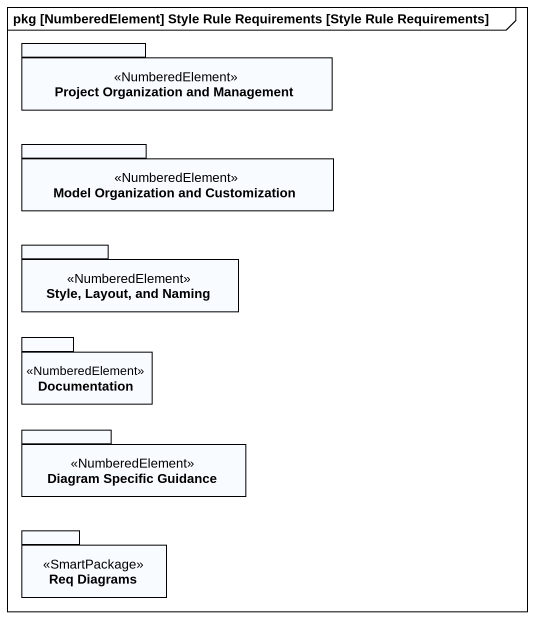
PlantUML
@startuml
mainframe pkg [NumberedElement] Style Rule Requirements [Style Rule Requirements]
package "Project Organization and Management" as Project_Organization_and <<NumberedElement>> {
}
package "Model Organization and Customization" as Model_Organization_and <<NumberedElement>> {
}
package "Style, Layout, and Naming" as Style_Layout_and_Naming <<NumberedElement>> {
}
package Documentation <<NumberedElement>> {
}
package "Diagram Specific Guidance" as Diagram_Specific_Guidance <<NumberedElement>> {
}
package "Req Diagrams" as Req_Diagrams <<SmartPackage>> {
}
@enduml
